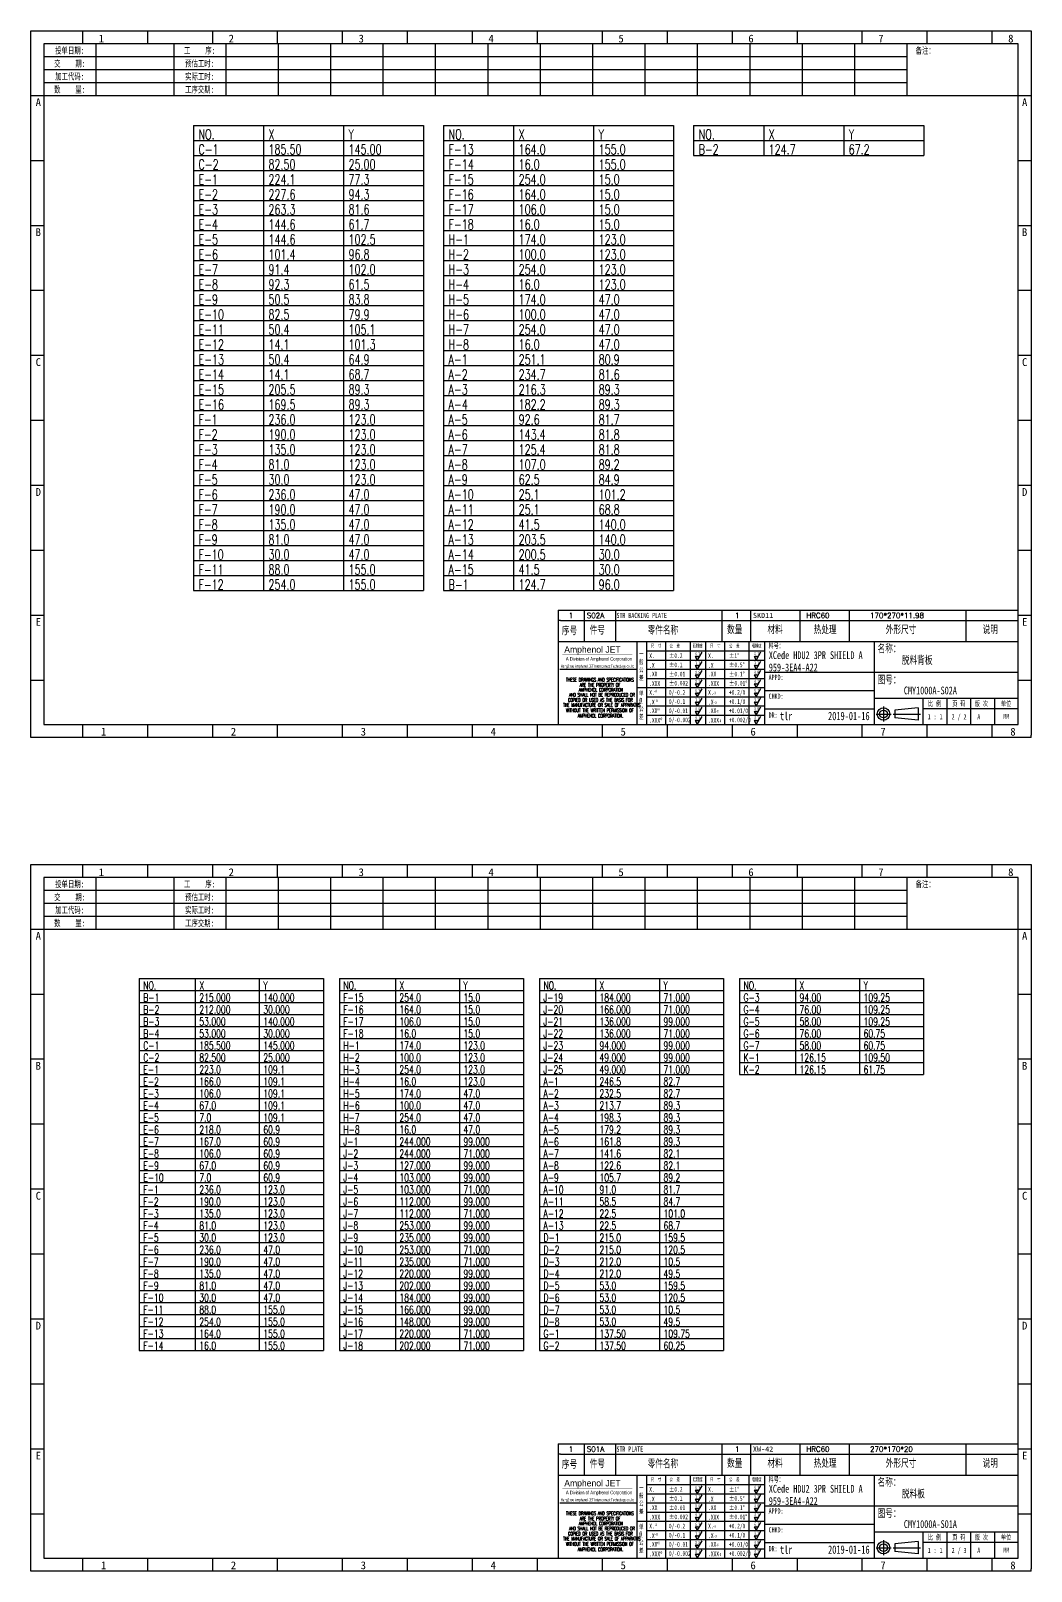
# Model space of a CAD drawing. Header units: millimetres. Extents: x -2852 to 5627, y -2271 to 1849.
# Drawn here: x 3526 to 4156, y -171 to 799 of the extents above; entities that cross this region are included whole.
import ezdxf
from ezdxf.enums import TextEntityAlignment as Align

# ---------------------------------------------------------------- set-up
doc = ezdxf.new("R2010")
doc.units = ezdxf.units.MM
doc.layers.add('1', color=7, linetype='Continuous')
doc.layers.add('41', color=1, linetype='Continuous')
doc.styles.add('CH', font='仿宋_GB2312_0.ttf')
doc.styles.add('jet01', font='simplex.shx', dxfattribs={"width": 0.7, "bigfont": 'hztxt.shx'})
doc.styles.add('SIMPLEX', font='SIMPLEX')
doc.styles.get("Standard").update_dxf_attribs({"font": '仿宋_GB2312_0.ttf', "width": 0.7})
doc.styles.add('TEXTSTYLE_1', font='TRIUMB.TTF')
doc.styles.add('TEXTSTYLE_2', font='TRIUM.TTF')
doc.styles.add('tk', font='', dxfattribs={"width": 0.7})
doc.styles.add('tk 2', font='仿宋_GB2312_0.ttf', dxfattribs={"width": 0.65})
doc.styles.add('tk 4', font='simplex.shx', dxfattribs={"width": 0.65, "bigfont": 'bigfont.shx'})
doc.styles.get('tk').set_extended_font_data('NSimSun')

# ---------------------------------------------------------------- blocks, each defined once
blk = doc.blocks.new('A3-N')
at = {"layer": '1', "color": 1}
for p, q in [((0, 0), (0, 296.73)), ((0, 296.73), (420, 296.73)), ((21.82, 291.27), (21.82, 296.73)), ((49.09, 291.27), (49.09, 296.73)), ((76.36, 291.27), (76.36, 296.73)), ((103.64, 291.27), (103.64, 296.73)), ((103.64, 291.27), (103.64, 296.73)), ((103.64, 291.27), (103.64, 296.73)), ((130.91, 291.27), (130.91, 296.73)), ((158.18, 291.27), (158.18, 296.73)), ((185.45, 291.27), (185.45, 296.73)), ((212.73, 291.27), (212.73, 296.73)), ((240, 291.27), (240, 296.73)), ((267.27, 291.27), (267.27, 296.73)), ((294.55, 291.27), (294.55, 296.73)), ((321.82, 291.27), (321.82, 296.73)), ((349.09, 291.27), (349.09, 296.73)), ((376.36, 291.27), (376.36, 296.73)), ((403.64, 291.27), (403.64, 296.73)), ((420, 296.73), (420, 1)), ((5.45, 269.45), (0, 269.45)), ((420, 269.45), (414.55, 269.45)), ((5.45, 242.18), (0, 242.18)), ((420, 242.18), (414.55, 242.18)), ((5.45, 214.91), (0, 214.91)), ((420, 214.91), (414.55, 214.91)), ((5.45, 187.64), (0, 187.64)), ((420, 187.64), (414.55, 187.64)), ((5.45, 160.36), (0, 160.36)), ((420, 160.36), (414.55, 160.36)), ((5.45, 133.09), (0, 133.09)), ((420, 133.09), (414.55, 133.09)), ((5.45, 105.82), (0, 105.82)), ((420, 105.82), (414.55, 105.82)), ((5.45, 78.55), (0, 78.55)), ((420, 78.55), (414.55, 78.55)), ((5.45, 51.27), (0, 51.27)), ((222.45, 49.09), (221.45, 49.09)), ((221.45, 49.09), (221.45, 40.36)), ((222.45, 49.09), (414.55, 49.09)), ((232.36, 49.09), (232.36, 40.36)), ((245.45, 49.09), (245.45, 40.36)), ((290.18, 49.09), (290.18, 40.36)), ((302.18, 49.09), (302.18, 40.36)), ((322.91, 49.09), (322.91, 40.36)), ((343.64, 49.09), (343.64, 40.36)), ((392.73, 40.36), (392.73, 49.09)), ((420, 51.27), (414.55, 51.27)), ((258.55, 40.36), (258.55, 5.44)), ((266.45, 40.36), (266.45, 5.44)), ((276.78, 40.36), (276.78, 5.45)), ((291.18, 40.36), (291.18, 5.45)), ((301.51, 40.37), (301.51, 5.46)), ((308.01, 40.36), (308.01, 5.45)), ((354.09, 40.36), (354.09, 5.45)), ((308.01, 32.39), (258.55, 32.39)), ((308.01, 28.54), (258.55, 28.54)), ((414.55, 27.27), (308.01, 27.27)), ((5.45, 24), (0, 24)), ((308.01, 24.69), (258.55, 24.69)), ((354.09, 19.63), (308.01, 19.63)), ((420, 24), (414.55, 24)), ((308.01, 16.99), (258.55, 16.99)), ((308.01, 13.14), (258.55, 13.14)), ((414.55, 16.36), (354.09, 16.36)), ((374.55, 16.36), (374.55, 5.45)), ((384.55, 16.36), (384.55, 5.45)), ((394.55, 16.36), (394.55, 5.45)), ((404.55, 16.36), (404.55, 5.45)), ((308.01, 9.29), (258.55, 9.29)), ((308.01, 11.99), (354.09, 11.99)), ((372.51, 12.49), (362.69, 11.5)), ((362.69, 11.5), (362.69, 8.23)), ((372.51, 7.25), (362.69, 8.23)), ((372.51, 12.49), (372.51, 7.25)), ((414.55, 12), (374.55, 12)), ((1, 0), (0, 0)), ((420, 0), (1, 0)), ((21.82, 0), (21.82, 5.45)), ((49.09, 0), (49.09, 5.45)), ((76.36, 0), (76.36, 5.45)), ((103.64, 0), (103.64, 5.45)), ((130.91, 0), (130.91, 5.45)), ((158.18, 0), (158.18, 5.45)), ((185.45, 0), (185.45, 5.45)), ((212.73, 0), (212.73, 5.45)), ((240, 0), (240, 5.45)), ((267.27, 0), (267.27, 5.45)), ((294.55, 0), (294.55, 5.45)), ((321.82, 0), (321.82, 5.45)), ((349.09, 0), (349.09, 5.45)), ((376.36, 0), (376.36, 5.45)), ((403.64, 0), (403.64, 5.45)), ((420, 0), (420, 1))]:
    blk.add_line(p, q, dxfattribs=at)
at = {"layer": '1'}
for p, q in [((414.55, 278.18), (414.55, 284.73)), ((221.45, 40.36), (221.45, 5.45)), ((221.45, 40.36), (414.55, 40.36)), ((221.45, 40.36), (414.55, 40.36)), ((254.41, 40.36), (254.41, 5.45)), ((283.28, 40.36), (283.28, 5.45)), ((308.01, 36.24), (258.55, 36.24)), ((222.08, 28.67), (254.12, 28.67)), ((308.01, 20.84), (254.41, 20.84))]:
    blk.add_line(p, q, dxfattribs=at)
at = {"layer": '1', "color": 1, "ltscale": 0.05}
for p, q in [((278.93, 34.04), (279.79, 32.56)), ((278.93, 34.04), (280.65, 34.04)), ((281.68, 35.84), (279.79, 32.56)), ((303.66, 34.05), (304.52, 32.56)), ((303.66, 34.05), (305.38, 34.05)), ((306.41, 35.84), (304.52, 32.56)), ((278.93, 30.19), (279.79, 28.71)), ((278.93, 30.19), (280.65, 30.19)), ((278.93, 26.34), (279.79, 24.86)), ((278.93, 26.34), (280.65, 26.34)), ((281.68, 31.99), (279.79, 28.71)), ((281.68, 28.14), (279.79, 24.86)), ((303.66, 30.2), (305.38, 30.2)), ((303.66, 30.2), (304.52, 28.71)), ((303.66, 26.35), (304.52, 24.86)), ((303.66, 26.35), (305.38, 26.35)), ((306.41, 31.99), (304.52, 28.71)), ((306.41, 28.14), (304.52, 24.86)), ((278.93, 22.49), (280.65, 22.49)), ((278.93, 22.49), (279.79, 21.01)), ((281.68, 24.29), (279.79, 21.01)), ((281.68, 20.45), (279.79, 17.17)), ((303.66, 22.5), (305.38, 22.5)), ((303.66, 22.5), (304.52, 21.01)), ((306.41, 24.29), (304.52, 21.01)), ((306.41, 20.46), (304.52, 17.18)), ((278.93, 18.66), (279.79, 17.17)), ((278.93, 18.66), (280.65, 18.66)), ((278.93, 14.81), (280.65, 14.81)), ((278.93, 14.81), (279.79, 13.32)), ((281.68, 16.6), (279.79, 13.32)), ((303.66, 18.66), (304.52, 17.18)), ((303.66, 18.66), (305.38, 18.66)), ((303.66, 14.81), (305.38, 14.81)), ((303.66, 14.81), (304.52, 13.33)), ((306.41, 16.61), (304.52, 13.33)), ((278.93, 10.96), (279.79, 9.47)), ((278.93, 10.96), (280.65, 10.96)), ((278.93, 7.11), (279.79, 5.62)), ((278.93, 7.11), (280.65, 7.11)), ((281.68, 12.75), (279.79, 9.47)), ((281.68, 8.9), (279.79, 5.62)), ((303.66, 10.96), (304.52, 9.48)), ((303.66, 10.96), (305.38, 10.96)), ((303.66, 7.11), (305.38, 7.11)), ((303.66, 7.11), (304.52, 5.63)), ((306.41, 12.76), (304.52, 9.48)), ((306.41, 8.91), (304.52, 5.63))]:
    blk.add_line(p, q, dxfattribs=at)
at = {"layer": '1', "color": 1, "ltscale": 0.1}
for p, q in [((358.01, 13.02), (358.01, 6.71)), ((354.86, 9.87), (361.17, 9.87)), ((362.03, 9.87), (373.54, 9.87))]:
    blk.add_line(p, q, dxfattribs=at)
at = {"layer": '1'}
blk.add_lwpolyline([(221.45, 5.45), (414.55, 5.45), (414.55, 291.27), (5.45, 291.27), (5.45, 5.45), (414.55, 5.45)], dxfattribs=at)
at = {"layer": '1', "color": 7, "linetype": 'Continuous', "const_width": 0.123}
blk.add_lwpolyline([(223.11, 34.74), (252.6, 34.76)], dxfattribs=at)
at = {"layer": '1', "color": 1}
for radius in [2.62, 1.64]:
    blk.add_circle((358.01, 9.87), radius, dxfattribs=at)
at = {"layer": '41'}
for p, q in [((27.27, 291.27), (27.27, 269.45)), ((60, 291.27), (60, 269.45)), ((81.82, 291.27), (81.82, 269.45)), ((103.82, 291.27), (103.82, 269.45)), ((125.82, 291.27), (125.82, 269.45)), ((147.82, 291.27), (147.82, 269.45)), ((169.82, 291.27), (169.82, 269.45)), ((191.82, 291.27), (191.82, 269.45)), ((213.82, 291.27), (213.82, 269.45)), ((235.82, 291.27), (235.82, 269.45)), ((257.82, 291.27), (257.82, 269.45)), ((279.82, 291.27), (279.82, 269.45)), ((301.82, 291.27), (301.82, 269.45)), ((323.82, 291.27), (323.82, 269.45)), ((345.82, 291.27), (345.82, 269.45)), ((367.82, 291.27), (367.82, 269.45)), ((367.82, 285.82), (5.45, 285.82)), ((367.82, 280.36), (5.45, 280.36)), ((367.82, 274.91), (5.45, 274.91)), ((414.55, 269.45), (5.45, 269.45))]:
    blk.add_line(p, q, dxfattribs=at)
at = {"layer": '1', "color": 1}
for s, p in [('1', (29.64, 295.11)), ('2', (84.18, 295.11)), ('3', (138.73, 295.11)), ('4', (193.27, 295.11)), ('5', (247.82, 295.11)), ('6', (302.36, 295.11)), ('7', (356.91, 295.11)), ('8', (411.45, 295.11)), ('1', (30.53, 4.11)), ('2', (85.08, 4.11)), ('3', (139.62, 4.11)), ('4', (194.17, 4.11)), ('5', (248.72, 4.11)), ('6', (303.26, 4.11)), ('7', (357.81, 4.11)), ('8', (412.35, 4.11))]:
    blk.add_text(s, height=3.27, dxfattribs=at).set_placement(p, align=Align.TOP_CENTER)
at = {"layer": '1', "style": 'tk', "width": 0.7}
for s, p in [('投单日期:', (16.36, 288.55)), ('交    期:', (16.36, 283.09)), ('预估工时:', (70.91, 283.09)), ('工    序:', (70.91, 288.55)), ('备注：', (375.51, 288.55)), ('加工代码:', (16.36, 277.64)), ('实际工时:', (70.91, 277.64)), ('数    量:', (16.36, 272.18)), ('工序交期:', (70.91, 272.18))]:
    blk.add_text(s, height=2.727, dxfattribs=at).set_placement(p, align=Align.MIDDLE)
at = {"layer": '1', "color": 1}
for s, p in [('A', (2.04, 268.36)), ('B', (2.04, 213.82)), ('C', (2.04, 159.27)), ('D', (2.04, 104.73)), ('E', (2.04, 50.18))]:
    blk.add_text(s, height=3.27, dxfattribs=at).set_placement(p, align=Align.TOP_LEFT)
for s, p in [('A', (418.37, 268.36)), ('B', (418.37, 213.82)), ('C', (418.37, 159.27)), ('D', (418.37, 104.73)), ('E', (418.37, 50.18))]:
    blk.add_text(s, height=3.27, dxfattribs=at).set_placement(p, align=Align.TOP_RIGHT)
at = {"layer": '1', "color": 1, "style": 'tk 2', "width": 0.7}
for s, height, p in [('序号', 3.273, (222.96, 43.34)), ('件号', 3.273, (234.62, 43.61)), ('零件名称', 3.273, (258.97, 43.61)), ('数量', 3.273, (292.3, 43.78)), ('材料', 3.273, (309.27, 43.78)), ('热处理', 3.273, (328.71, 43.78)), ('外形尺寸', 3.273, (358.94, 43.78)), ('说明', 3.273, (399.61, 43.78)), ('料号：', 2.182, (309.77, 37.46)), ('名称：', 3.273, (355.52, 35.79)), ('图号：', 3.273, (355.52, 22.7)), ('比 例', 2.182, (376.69, 13.18)), ('页 码', 2.182, (386.85, 13.18)), ('版 次', 2.182, (396.31, 13.18)), ('单位', 2.182, (407.35, 13.18))]:
    blk.add_text(s, height=height, dxfattribs=at).set_placement(p)
at = {"layer": '1', "color": 7, "linetype": 'Continuous', "style": 'TEXTSTYLE_1'}
blk.add_text('Amphenol JET', height=2.7, dxfattribs=at).set_placement((223.96, 35.61))
at = {"layer": '1', "color": 7, "linetype": 'Continuous'}
for s, height, style, width, p in [('A Division of Amphenol Corporation', 1.5, 'TEXTSTYLE_2', 0.7, (224.64, 32.29)), ('HangZhou Amphenol JET Interconnect Technology co.,ltd ', 1.2, 'TEXTSTYLE_2', 0.6, (222.47, 29.36)), ('THESE DRAWINGS AND SPECIFICATIONS', 1.5, 'tk 4', 0.6, (224.73, 23.52)), ('AMPHENOL CORPORATION', 1.5, 'tk 4', 0.6, (230.04, 19.27)), ('ARE THE PROPERTY OF', 1.5, 'tk 4', 0.6, (230.45, 21.35)), ('THE MANUFACTURE OR SALE OF APPARATUS', 1.5, 'tk 4', 0.6, (223.5, 12.92)), ('COPIED OR USED AS THE BASIS FOR', 1.5, 'tk 4', 0.6, (225.54, 15.02)), ('AND SHALL NOT BE REPRODUCED OR', 1.5, 'tk 4', 0.6, (225.95, 17.17)), ('WITHOUT THE WRITTEN PERMISSION OF', 1.5, 'tk 4', 0.6, (224.73, 10.67)), ('AMPHENOL CORPORATION.', 1.5, 'tk 4', 0.6, (229.63, 8.4))]:
    blk.add_text(s, height=height, dxfattribs=dict(at, style=style, width=width)).set_placement(p)
at = {"layer": '1', "color": 1, "style": 'tk 2', "width": 0.7}
for s, p in [('X.', (259.64, 34.37)), ('%%P0.2', (267.9, 34.37)), ('X.', (284.37, 34.37)), ('%%P1%%D', (293.12, 34.37)), ('.X', (259.64, 30.28)), ('.XX', (259.64, 26.71)), ('%%P0.1', (267.9, 30.52)), ('%%P0.01', (267.9, 26.67)), ('.X', (284.37, 30.28)), ('.XX', (284.37, 26.71)), ('%%P0.5%%D', (293.12, 30.52)), ('%%P0.1%%D', (293.12, 26.67)), ('X.', (259.64, 18.97)), ('.XXX', (259.64, 22.68)), ('0/-0.2', (267.9, 18.97)), ('%%P0.002', (267.9, 22.82)), ('X.', (284.37, 18.97)), ('.XXX', (284.37, 22.68)), ('+0.2/0', (293.12, 18.97)), ('%%P0.01%%D', (293.12, 22.82)), ('.X', (259.64, 14.88)), ('0/-0.1', (267.9, 15.12)), ('.X', (284.37, 14.88)), ('+0.1/0', (293.12, 15.12)), ('.XX', (259.64, 11.31)), ('.XXX', (259.64, 7.28)), ('0/-0.01', (267.9, 11.27)), ('0/-0.002', (267.9, 7.42)), ('.XX', (284.37, 11.31)), ('.XXX', (284.37, 7.28)), ('+0.01/0', (293.12, 11.27)), ('+0.002/0', (293.12, 7.42))]:
    blk.add_text(s, height=2, dxfattribs=at).set_placement(p, align=Align.MIDDLE_LEFT)
at = {"layer": '1', "color": 1, "ltscale": 0.05, "style": 'tk 2', "width": 0.5}
for s, p in [('6.3', (279.01, 34.26)), ('6.3', (303.74, 34.27)), ('3.2', (279.01, 30.41)), ('0.8', (279.01, 26.56)), ('3.2', (303.74, 30.42)), ('0.8', (303.74, 26.57)), ('0.2', (279.01, 22.71)), ('6.3', (279.01, 18.87)), ('0.2', (303.74, 22.72)), ('6.3', (303.74, 18.88)), ('3.2', (279.01, 15.02)), ('3.2', (303.74, 15.03)), ('0.8', (279.01, 11.17)), ('0.2', (279.01, 7.32)), ('0.8', (303.74, 11.18)), ('0.2', (303.74, 7.33))]:
    blk.add_text(s, height=1.6, dxfattribs=at).set_placement(p)
at = {"layer": '1', "style": 'tk 2', "width": 0.7}
for s, p in [('APPD:', (309.77, 24.21)), ('CHKD:', (309.77, 16.27)), ('DR:', (309.77, 8.35))]:
    blk.add_text(s, height=2.182, dxfattribs=at).set_placement(p)
at = {"layer": '1', "color": 7, "style": 'tk 2', "width": 0.7}
blk.add_text('MM', height=2.182, dxfattribs=at).set_placement((408.31, 7.75))
at = {"layer": '1', "color": 1, "ltscale": 0.05, "char_height": 1.5, "width": 6.3627, "attachment_point": 1, "style": 'tk 2'}
for s, insert in [('尺  寸', (260.31, 39.25)), ('公  差', (268.17, 39.25)), ('粗糙度', (277.98, 39.25)), ('尺  寸', (285.2, 39.25)), ('公  差', (293.18, 39.25)), ('粗糙度', (302.71, 39.26))]:
    blk.add_mtext(s, dxfattribs=dict(at, insert=insert))
at = {"layer": '1', "ltscale": 0.05, "char_height": 2, "width": 2.5195, "attachment_point": 1, "style": 'tk 2'}
for s, insert in [('一般公差', (255.39, 36.11)), ('单侧公差', (255.39, 19.71))]:
    blk.add_mtext(s, dxfattribs=dict(at, insert=insert))
at = {"layer": '1', "color": 1, "ltscale": 0.05, "char_height": 1.2, "width": 5.1396, "attachment_point": 1, "line_spacing_factor": 0.8, "style": 'tk 2'}
for s, insert in [('+0', (261.58, 20.13)), ('+0', (261.88, 16.09)), ('-0', (286.31, 19.33)), ('-0', (286.61, 15.29)), ('+0', (262.79, 12.45)), ('+0', (263.87, 8.44)), ('-0', (287.51, 11.65)), ('-0', (288.59, 7.64))]:
    blk.add_mtext(s, dxfattribs=dict(at, insert=insert))
at = {"layer": '1', "style": 'tk 2', "width": 0.7}
for tag, p in [('PATR-NO1', (309.84, 32.96)), ('TITLE', (365.74, 30.9)), ('PATR-NO2', (309.84, 27.81)), ('DWG-NO:', (366.54, 18.14))]:
    blk.add_attdef(tag, p, '', height=3.27, dxfattribs=at)
at = {"layer": '1', "color": 1, "style": 'tk 2', "width": 0.7}
for tag, p in [('DRAW', (314.55, 7.27)), ('DATE', (334.72, 7.32))]:
    blk.add_attdef(tag, p, '', height=3.49, dxfattribs=at)
at = {"layer": '1', "style": 'tk 2', "width": 0.7}
for tag, p in [('SCALE', (376.55, 8.73)), ('SHEET', (386.6, 8.72)), ('REV', (397.38, 8.73))]:
    blk.add_attdef(tag, text='', height=2.18, dxfattribs=at).set_placement(p, align=Align.MIDDLE_LEFT)
blk = doc.blocks.new('FB3')
at = {"layer": '1', "color": 1}
for p, q in [((0, 4.36), (193.09, 4.36)), ((0, 4.36), (0, 0)), ((10.91, 4.36), (10.91, 0)), ((24, 4.36), (24, 0)), ((68.73, 4.36), (68.73, 0)), ((80.73, 4.36), (80.73, 0)), ((101.45, 4.36), (101.45, 0)), ((122.18, 4.36), (122.18, 0)), ((171.27, 0), (171.27, 4.36))]:
    blk.add_line(p, q, dxfattribs=at)
at = {"layer": '1'}
for tag, style, p in [('ITEM', 'SIMPLEX', (4.36, 2.18)), ('PARTNO', 'SIMPLEX', (12, 2.18)), ('QTY', 'SIMPLEX', (74.18, 2.18)), ('MATL', 'CH', (81.72, 2.18)), ('FINISH', 'SIMPLEX', (104.17, 2.18)), ('SPEC', 'SIMPLEX', (130.91, 2.18)), ('REMARK', 'SIMPLEX', (174.06, 2.18))]:
    blk.add_attdef(tag, text='', height=2.18, dxfattribs=dict(at, style=style)).set_placement(p, align=Align.MIDDLE_LEFT)
at = {"layer": '1', "style": 'tk', "width": 0.7}
blk.add_attdef('DIE', text='', height=2.18, dxfattribs=at).set_placement((24.43, 2.18), align=Align.MIDDLE_LEFT)

msp = doc.modelspace()

# ---------------------------------------------------------------- linework, layer by layer
at = {"layer": '41', "ltscale": 0.05}
for p, q in [((3628.4284, 739.6138), (3773.3284, 739.6138)), ((3628.4284, 739.6138), (3628.4284, 446.6638)), ((3672.5284, 739.6138), (3672.5284, 446.6638)), ((3722.9284, 739.6138), (3722.9284, 446.6638)), ((3773.3284, 739.6138), (3773.3284, 446.6638)), ((3785.9284, 739.6138), (3930.8284, 739.6138)), ((3785.9284, 739.6138), (3785.9284, 446.6638)), ((3830.0284, 739.6138), (3830.0284, 446.6638)), ((3880.4284, 739.6138), (3880.4284, 446.6638)), ((3930.8284, 739.6138), (3930.8284, 446.6638)), ((3943.4284, 739.6138), (4088.3284, 739.6138)), ((3943.4284, 739.6138), (3943.4284, 720.7138)), ((3987.5284, 739.6138), (3987.5284, 720.7138)), ((4037.9284, 739.6138), (4037.9284, 720.7138)), ((4088.3284, 739.6138), (4088.3284, 720.7138)), ((3628.4284, 730.1638), (3773.3284, 730.1638)), ((3785.9284, 730.1638), (3930.8284, 730.1638)), ((3943.4284, 730.1638), (4088.3284, 730.1638)), ((3628.4284, 720.7138), (3773.3284, 720.7138)), ((3785.9284, 720.7138), (3930.8284, 720.7138)), ((3943.4284, 720.7138), (4088.3284, 720.7138)), ((3628.4284, 711.2638), (3773.3284, 711.2638)), ((3785.9284, 711.2638), (3930.8284, 711.2638)), ((3628.4284, 701.8138), (3773.3284, 701.8138)), ((3785.9284, 701.8138), (3930.8284, 701.8138)), ((3628.4284, 692.3638), (3773.3284, 692.3638)), ((3785.9284, 692.3638), (3930.8284, 692.3638)), ((3628.4284, 682.9138), (3773.3284, 682.9138)), ((3785.9284, 682.9138), (3930.8284, 682.9138)), ((3628.4284, 673.4638), (3773.3284, 673.4638)), ((3785.9284, 673.4638), (3930.8284, 673.4638)), ((3628.4284, 664.0138), (3773.3284, 664.0138)), ((3785.9284, 664.0138), (3930.8284, 664.0138)), ((3628.4284, 654.5638), (3773.3284, 654.5638)), ((3785.9284, 654.5638), (3930.8284, 654.5638)), ((3628.4284, 645.1138), (3773.3284, 645.1138)), ((3785.9284, 645.1138), (3930.8284, 645.1138)), ((3628.4284, 635.6638), (3773.3284, 635.6638)), ((3785.9284, 635.6638), (3930.8284, 635.6638)), ((3628.4284, 626.2138), (3773.3284, 626.2138)), ((3785.9284, 626.2138), (3930.8284, 626.2138)), ((3628.4284, 616.7638), (3773.3284, 616.7638)), ((3785.9284, 616.7638), (3930.8284, 616.7638)), ((3628.4284, 607.3138), (3773.3284, 607.3138)), ((3785.9284, 607.3138), (3930.8284, 607.3138)), ((3628.4284, 597.8638), (3773.3284, 597.8638)), ((3785.9284, 597.8638), (3930.8284, 597.8638)), ((3628.4284, 588.4138), (3773.3284, 588.4138)), ((3785.9284, 588.4138), (3930.8284, 588.4138)), ((3628.4284, 578.9638), (3773.3284, 578.9638)), ((3785.9284, 578.9638), (3930.8284, 578.9638)), ((3628.4284, 569.5138), (3773.3284, 569.5138)), ((3785.9284, 569.5138), (3930.8284, 569.5138)), ((3628.4284, 560.0638), (3773.3284, 560.0638)), ((3785.9284, 560.0638), (3930.8284, 560.0638)), ((3628.4284, 550.6138), (3773.3284, 550.6138)), ((3785.9284, 550.6138), (3930.8284, 550.6138)), ((3628.4284, 541.1638), (3773.3284, 541.1638)), ((3785.9284, 541.1638), (3930.8284, 541.1638)), ((3628.4284, 531.7138), (3773.3284, 531.7138)), ((3785.9284, 531.7138), (3930.8284, 531.7138)), ((3628.4284, 522.2638), (3773.3284, 522.2638)), ((3785.9284, 522.2638), (3930.8284, 522.2638)), ((3628.4284, 512.8138), (3773.3284, 512.8138)), ((3785.9284, 512.8138), (3930.8284, 512.8138)), ((3628.4284, 503.3638), (3773.3284, 503.3638)), ((3785.9284, 503.3638), (3930.8284, 503.3638)), ((3628.4284, 493.9138), (3773.3284, 493.9138)), ((3785.9284, 493.9138), (3930.8284, 493.9138)), ((3628.4284, 484.4638), (3773.3284, 484.4638)), ((3785.9284, 484.4638), (3930.8284, 484.4638)), ((3628.4284, 475.0138), (3773.3284, 475.0138)), ((3785.9284, 475.0138), (3930.8284, 475.0138)), ((3628.4284, 465.5638), (3773.3284, 465.5638)), ((3628.4284, 456.1138), (3773.3284, 456.1138)), ((3785.9284, 465.5638), (3930.8284, 465.5638)), ((3785.9284, 456.1138), (3930.8284, 456.1138)), ((3628.4284, 446.6638), (3773.3284, 446.6638)), ((3785.9284, 446.6638), (3930.8284, 446.6638)), ((3594.3045, 202.4784), (3710.2245, 202.4784)), ((3594.3045, 202.4784), (3594.3045, -31.8816)), ((3594.3045, 194.9184), (3710.2245, 194.9184)), ((3629.5845, 202.4784), (3629.5845, -31.8816)), ((3669.9045, 202.4784), (3669.9045, -31.8816)), ((3710.2245, 202.4784), (3710.2245, -31.8816)), ((3720.3045, 202.4784), (3836.2245, 202.4784)), ((3720.3045, 202.4784), (3720.3045, -31.8816)), ((3720.3045, 194.9184), (3836.2245, 194.9184)), ((3755.5845, 202.4784), (3755.5845, -31.8816)), ((3795.9045, 202.4784), (3795.9045, -31.8816)), ((3836.2245, 202.4784), (3836.2245, -31.8816)), ((3846.3045, 202.4784), (3962.2245, 202.4784)), ((3846.3045, 202.4784), (3846.3045, -31.8816)), ((3846.3045, 194.9184), (3962.2245, 194.9184)), ((3881.5845, 202.4784), (3881.5845, -31.8816)), ((3921.9045, 202.4784), (3921.9045, -31.8816)), ((3962.2245, 202.4784), (3962.2245, -31.8816)), ((3972.3045, 202.4784), (4088.2245, 202.4784)), ((3972.3045, 202.4784), (3972.3045, 141.9984)), ((3972.3045, 194.9184), (4088.2245, 194.9184)), ((4007.5845, 202.4784), (4007.5845, 141.9984)), ((4047.9045, 202.4784), (4047.9045, 141.9984)), ((4088.2245, 202.4784), (4088.2245, 141.9984)), ((3594.3045, 187.3584), (3710.2245, 187.3584)), ((3720.3045, 187.3584), (3836.2245, 187.3584)), ((3846.3045, 187.3584), (3962.2245, 187.3584)), ((3972.3045, 187.3584), (4088.2245, 187.3584)), ((3594.3045, 179.7984), (3710.2245, 179.7984)), ((3720.3045, 179.7984), (3836.2245, 179.7984)), ((3846.3045, 179.7984), (3962.2245, 179.7984)), ((3972.3045, 179.7984), (4088.2245, 179.7984)), ((3594.3045, 172.2384), (3710.2245, 172.2384)), ((3720.3045, 172.2384), (3836.2245, 172.2384)), ((3846.3045, 172.2384), (3962.2245, 172.2384)), ((3972.3045, 172.2384), (4088.2245, 172.2384)), ((3594.3045, 164.6784), (3710.2245, 164.6784)), ((3594.3045, 157.1184), (3710.2245, 157.1184)), ((3720.3045, 164.6784), (3836.2245, 164.6784)), ((3720.3045, 157.1184), (3836.2245, 157.1184)), ((3846.3045, 164.6784), (3962.2245, 164.6784)), ((3846.3045, 157.1184), (3962.2245, 157.1184)), ((3972.3045, 164.6784), (4088.2245, 164.6784)), ((3972.3045, 157.1184), (4088.2245, 157.1184)), ((3594.3045, 149.5584), (3710.2245, 149.5584)), ((3720.3045, 149.5584), (3836.2245, 149.5584)), ((3846.3045, 149.5584), (3962.2245, 149.5584)), ((3972.3045, 149.5584), (4088.2245, 149.5584)), ((3594.3045, 141.9984), (3710.2245, 141.9984)), ((3720.3045, 141.9984), (3836.2245, 141.9984)), ((3846.3045, 141.9984), (3962.2245, 141.9984)), ((3972.3045, 141.9984), (4088.2245, 141.9984)), ((3594.3045, 134.4384), (3710.2245, 134.4384)), ((3594.3045, 126.8784), (3710.2245, 126.8784)), ((3720.3045, 134.4384), (3836.2245, 134.4384)), ((3720.3045, 126.8784), (3836.2245, 126.8784)), ((3846.3045, 134.4384), (3962.2245, 134.4384)), ((3846.3045, 126.8784), (3962.2245, 126.8784)), ((3594.3045, 119.3184), (3710.2245, 119.3184)), ((3720.3045, 119.3184), (3836.2245, 119.3184)), ((3846.3045, 119.3184), (3962.2245, 119.3184)), ((3594.3045, 111.7584), (3710.2245, 111.7584)), ((3720.3045, 111.7584), (3836.2245, 111.7584)), ((3846.3045, 111.7584), (3962.2245, 111.7584)), ((3594.3045, 104.1984), (3710.2245, 104.1984)), ((3720.3045, 104.1984), (3836.2245, 104.1984)), ((3846.3045, 104.1984), (3962.2245, 104.1984)), ((3594.3045, 96.6384), (3710.2245, 96.6384)), ((3594.3045, 89.0784), (3710.2245, 89.0784)), ((3720.3045, 96.6384), (3836.2245, 96.6384)), ((3720.3045, 89.0784), (3836.2245, 89.0784)), ((3846.3045, 96.6384), (3962.2245, 96.6384)), ((3846.3045, 89.0784), (3962.2245, 89.0784)), ((3594.3045, 81.5184), (3710.2245, 81.5184)), ((3720.3045, 81.5184), (3836.2245, 81.5184)), ((3846.3045, 81.5184), (3962.2245, 81.5184)), ((3594.3045, 73.9584), (3710.2245, 73.9584)), ((3720.3045, 73.9584), (3836.2245, 73.9584)), ((3846.3045, 73.9584), (3962.2245, 73.9584)), ((3594.3045, 66.3984), (3710.2245, 66.3984)), ((3594.3045, 58.8384), (3710.2245, 58.8384)), ((3720.3045, 66.3984), (3836.2245, 66.3984)), ((3720.3045, 58.8384), (3836.2245, 58.8384)), ((3846.3045, 66.3984), (3962.2245, 66.3984)), ((3846.3045, 58.8384), (3962.2245, 58.8384)), ((3594.3045, 51.2784), (3710.2245, 51.2784)), ((3720.3045, 51.2784), (3836.2245, 51.2784)), ((3846.3045, 51.2784), (3962.2245, 51.2784)), ((3594.3045, 43.7184), (3710.2245, 43.7184)), ((3720.3045, 43.7184), (3836.2245, 43.7184)), ((3846.3045, 43.7184), (3962.2245, 43.7184)), ((3594.3045, 36.1584), (3710.2245, 36.1584)), ((3720.3045, 36.1584), (3836.2245, 36.1584)), ((3846.3045, 36.1584), (3962.2245, 36.1584)), ((3594.3045, 28.5984), (3710.2245, 28.5984)), ((3594.3045, 21.0384), (3710.2245, 21.0384)), ((3720.3045, 28.5984), (3836.2245, 28.5984)), ((3720.3045, 21.0384), (3836.2245, 21.0384)), ((3846.3045, 28.5984), (3962.2245, 28.5984)), ((3846.3045, 21.0384), (3962.2245, 21.0384)), ((3594.3045, 13.4784), (3710.2245, 13.4784)), ((3720.3045, 13.4784), (3836.2245, 13.4784)), ((3846.3045, 13.4784), (3962.2245, 13.4784)), ((3594.3045, 5.9184), (3710.2245, 5.9184)), ((3720.3045, 5.9184), (3836.2245, 5.9184)), ((3846.3045, 5.9184), (3962.2245, 5.9184)), ((3594.3045, -1.6416), (3710.2245, -1.6416)), ((3594.3045, -9.2016), (3710.2245, -9.2016)), ((3720.3045, -1.6416), (3836.2245, -1.6416)), ((3720.3045, -9.2016), (3836.2245, -9.2016)), ((3846.3045, -1.6416), (3962.2245, -1.6416)), ((3846.3045, -9.2016), (3962.2245, -9.2016)), ((3594.3045, -16.7616), (3710.2245, -16.7616)), ((3720.3045, -16.7616), (3836.2245, -16.7616)), ((3846.3045, -16.7616), (3962.2245, -16.7616)), ((3594.3045, -24.3216), (3710.2245, -24.3216)), ((3720.3045, -24.3216), (3836.2245, -24.3216)), ((3846.3045, -24.3216), (3962.2245, -24.3216)), ((3594.3045, -31.8816), (3710.2245, -31.8816)), ((3720.3045, -31.8816), (3836.2245, -31.8816)), ((3846.3045, -31.8816), (3962.2245, -31.8816))]:
    msp.add_line(p, q, dxfattribs=at)

# ---------------------------------------------------------------- block references
at = {"layer": '1', "ltscale": 0.05, "xscale": 1.5, "yscale": 1.5, "zscale": 1.5}
for name, p, values in [('A3-N', (3525.9942, 354.1358), {'DWG-NO:': 'CMY1000A-S02A', 'TITLE': '脱料背板', 'REV': 'A', 'SHEET': '2 / 2', 'DRAW': 'tlr', 'DATE': '2019-01-16', 'PATR-NO1': 'XCede HDU2 3PR SHIELD A', 'PATR-NO2': '959-3EA4-A22', 'SCALE': '1 : 1'}), ('FB3', (3858.176, 427.7722), {'PARTNO': 'S02A', 'ITEM': '1', 'DIE': 'STR BACKING PLATE', 'QTY': '1', 'MATL': 'SKD11', 'FINISH': 'HRC60', 'SPEC': '170*270*11.98'}), ('A3-N', (3525.9942, -170.8642), {'DWG-NO:': 'CMY1000A-S01A', 'TITLE': '脱料板', 'REV': 'A', 'SHEET': '2 / 3', 'DRAW': 'tlr', 'DATE': '2019-01-16', 'PATR-NO1': 'XCede HDU2 3PR SHIELD A', 'PATR-NO2': '959-3EA4-A22', 'SCALE': '1 : 1'}), ('FB3', (3858.176, -97.2278), {'PARTNO': 'S01A', 'ITEM': '1', 'DIE': 'STR PLATE', 'QTY': '1', 'MATL': 'XW-42', 'FINISH': 'HRC60', 'SPEC': '270*170*20'})]:
    msp.add_blockref(name, p, dxfattribs=at).add_auto_attribs(values)

# ---------------------------------------------------------------- texts
at = {"layer": '41', "ltscale": 0.05, "style": 'jet01', "width": 0.7}
for s, height, p in [('C-1', 6.3, (3631.5784, 721.3438)), ('NO.', 6.3, (3631.5784, 730.7938)), ('X', 6.3, (3675.6784, 730.7938)), ('185.50', 6.3, (3675.6784, 721.3438)), ('Y', 6.3, (3726.0784, 730.7938)), ('145.00', 6.3, (3726.0784, 721.3438)), ('NO.', 6.3, (3789.0784, 730.7938)), ('F-13', 6.3, (3789.0784, 721.3438)), ('X', 6.3, (3833.1784, 730.7938)), ('164.0', 6.3, (3833.1784, 721.3438)), ('Y', 6.3, (3883.5784, 730.7938)), ('155.0', 6.3, (3883.5784, 721.3438)), ('NO.', 6.3, (3946.5784, 730.7938)), ('B-2', 6.3, (3946.5784, 721.3438)), ('X', 6.3, (3990.6784, 730.7938)), ('124.7', 6.3, (3990.6784, 721.3438)), ('Y', 6.3, (4041.0784, 730.7938)), ('67.2', 6.3, (4041.0784, 721.3438)), ('C-2', 6.3, (3631.5784, 711.8938)), ('82.50', 6.3, (3675.6784, 711.8938)), ('25.00', 6.3, (3726.0784, 711.8938)), ('F-14', 6.3, (3789.0784, 711.8938)), ('16.0', 6.3, (3833.1784, 711.8938)), ('155.0', 6.3, (3883.5784, 711.8938)), ('E-1', 6.3, (3631.5784, 702.4438)), ('224.1', 6.3, (3675.6784, 702.4438)), ('77.3', 6.3, (3726.0784, 702.4438)), ('F-15', 6.3, (3789.0784, 702.4438)), ('254.0', 6.3, (3833.1784, 702.4438)), ('15.0', 6.3, (3883.5784, 702.4438)), ('E-2', 6.3, (3631.5784, 692.9938)), ('227.6', 6.3, (3675.6784, 692.9938)), ('94.3', 6.3, (3726.0784, 692.9938)), ('F-16', 6.3, (3789.0784, 692.9938)), ('164.0', 6.3, (3833.1784, 692.9938)), ('15.0', 6.3, (3883.5784, 692.9938)), ('E-3', 6.3, (3631.5784, 683.5438)), ('263.3', 6.3, (3675.6784, 683.5438)), ('81.6', 6.3, (3726.0784, 683.5438)), ('F-17', 6.3, (3789.0784, 683.5438)), ('106.0', 6.3, (3833.1784, 683.5438)), ('15.0', 6.3, (3883.5784, 683.5438)), ('E-4', 6.3, (3631.5784, 674.0938)), ('144.6', 6.3, (3675.6784, 674.0938)), ('61.7', 6.3, (3726.0784, 674.0938)), ('F-18', 6.3, (3789.0784, 674.0938)), ('16.0', 6.3, (3833.1784, 674.0938)), ('15.0', 6.3, (3883.5784, 674.0938)), ('E-5', 6.3, (3631.5784, 664.6438)), ('144.6', 6.3, (3675.6784, 664.6438)), ('102.5', 6.3, (3726.0784, 664.6438)), ('H-1', 6.3, (3789.0784, 664.6438)), ('174.0', 6.3, (3833.1784, 664.6438)), ('123.0', 6.3, (3883.5784, 664.6438)), ('E-6', 6.3, (3631.5784, 655.1938)), ('101.4', 6.3, (3675.6784, 655.1938)), ('96.8', 6.3, (3726.0784, 655.1938)), ('H-2', 6.3, (3789.0784, 655.1938)), ('100.0', 6.3, (3833.1784, 655.1938)), ('123.0', 6.3, (3883.5784, 655.1938)), ('E-7', 6.3, (3631.5784, 645.7438)), ('91.4', 6.3, (3675.6784, 645.7438)), ('102.0', 6.3, (3726.0784, 645.7438)), ('H-3', 6.3, (3789.0784, 645.7438)), ('254.0', 6.3, (3833.1784, 645.7438)), ('123.0', 6.3, (3883.5784, 645.7438)), ('E-8', 6.3, (3631.5784, 636.2938)), ('92.3', 6.3, (3675.6784, 636.2938)), ('61.5', 6.3, (3726.0784, 636.2938)), ('H-4', 6.3, (3789.0784, 636.2938)), ('16.0', 6.3, (3833.1784, 636.2938)), ('123.0', 6.3, (3883.5784, 636.2938)), ('E-9', 6.3, (3631.5784, 626.8438)), ('50.5', 6.3, (3675.6784, 626.8438)), ('83.8', 6.3, (3726.0784, 626.8438)), ('H-5', 6.3, (3789.0784, 626.8438)), ('174.0', 6.3, (3833.1784, 626.8438)), ('47.0', 6.3, (3883.5784, 626.8438)), ('E-10', 6.3, (3631.5784, 617.3938)), ('82.5', 6.3, (3675.6784, 617.3938)), ('79.9', 6.3, (3726.0784, 617.3938)), ('H-6', 6.3, (3789.0784, 617.3938)), ('100.0', 6.3, (3833.1784, 617.3938)), ('47.0', 6.3, (3883.5784, 617.3938)), ('E-11', 6.3, (3631.5784, 607.9438)), ('50.4', 6.3, (3675.6784, 607.9438)), ('105.1', 6.3, (3726.0784, 607.9438)), ('H-7', 6.3, (3789.0784, 607.9438)), ('254.0', 6.3, (3833.1784, 607.9438)), ('47.0', 6.3, (3883.5784, 607.9438)), ('E-12', 6.3, (3631.5784, 598.4938)), ('14.1', 6.3, (3675.6784, 598.4938)), ('101.3', 6.3, (3726.0784, 598.4938)), ('H-8', 6.3, (3789.0784, 598.4938)), ('16.0', 6.3, (3833.1784, 598.4938)), ('47.0', 6.3, (3883.5784, 598.4938)), ('E-13', 6.3, (3631.5784, 589.0438)), ('50.4', 6.3, (3675.6784, 589.0438)), ('64.9', 6.3, (3726.0784, 589.0438)), ('A-1', 6.3, (3789.0784, 589.0438)), ('251.1', 6.3, (3833.1784, 589.0438)), ('80.9', 6.3, (3883.5784, 589.0438)), ('E-14', 6.3, (3631.5784, 579.5938)), ('14.1', 6.3, (3675.6784, 579.5938)), ('68.7', 6.3, (3726.0784, 579.5938)), ('A-2', 6.3, (3789.0784, 579.5938)), ('234.7', 6.3, (3833.1784, 579.5938)), ('81.6', 6.3, (3883.5784, 579.5938)), ('E-15', 6.3, (3631.5784, 570.1438)), ('205.5', 6.3, (3675.6784, 570.1438)), ('89.3', 6.3, (3726.0784, 570.1438)), ('A-3', 6.3, (3789.0784, 570.1438)), ('216.3', 6.3, (3833.1784, 570.1438)), ('89.3', 6.3, (3883.5784, 570.1438)), ('E-16', 6.3, (3631.5784, 560.6938)), ('169.5', 6.3, (3675.6784, 560.6938)), ('89.3', 6.3, (3726.0784, 560.6938)), ('A-4', 6.3, (3789.0784, 560.6938)), ('182.2', 6.3, (3833.1784, 560.6938)), ('89.3', 6.3, (3883.5784, 560.6938)), ('F-1', 6.3, (3631.5784, 551.2438)), ('236.0', 6.3, (3675.6784, 551.2438)), ('123.0', 6.3, (3726.0784, 551.2438)), ('A-5', 6.3, (3789.0784, 551.2438)), ('92.6', 6.3, (3833.1784, 551.2438)), ('81.7', 6.3, (3883.5784, 551.2438)), ('F-2', 6.3, (3631.5784, 541.7938)), ('190.0', 6.3, (3675.6784, 541.7938)), ('123.0', 6.3, (3726.0784, 541.7938)), ('A-6', 6.3, (3789.0784, 541.7938)), ('143.4', 6.3, (3833.1784, 541.7938)), ('81.8', 6.3, (3883.5784, 541.7938)), ('F-3', 6.3, (3631.5784, 532.3438)), ('135.0', 6.3, (3675.6784, 532.3438)), ('123.0', 6.3, (3726.0784, 532.3438)), ('A-7', 6.3, (3789.0784, 532.3438)), ('125.4', 6.3, (3833.1784, 532.3438)), ('81.8', 6.3, (3883.5784, 532.3438)), ('F-4', 6.3, (3631.5784, 522.8938)), ('81.0', 6.3, (3675.6784, 522.8938)), ('123.0', 6.3, (3726.0784, 522.8938)), ('A-8', 6.3, (3789.0784, 522.8938)), ('107.0', 6.3, (3833.1784, 522.8938)), ('89.2', 6.3, (3883.5784, 522.8938)), ('F-5', 6.3, (3631.5784, 513.4438)), ('30.0', 6.3, (3675.6784, 513.4438)), ('123.0', 6.3, (3726.0784, 513.4438)), ('A-9', 6.3, (3789.0784, 513.4438)), ('62.5', 6.3, (3833.1784, 513.4438)), ('84.9', 6.3, (3883.5784, 513.4438)), ('F-6', 6.3, (3631.5784, 503.9938)), ('236.0', 6.3, (3675.6784, 503.9938)), ('47.0', 6.3, (3726.0784, 503.9938)), ('A-10', 6.3, (3789.0784, 503.9938)), ('25.1', 6.3, (3833.1784, 503.9938)), ('101.2', 6.3, (3883.5784, 503.9938)), ('F-7', 6.3, (3631.5784, 494.5438)), ('190.0', 6.3, (3675.6784, 494.5438)), ('47.0', 6.3, (3726.0784, 494.5438)), ('A-11', 6.3, (3789.0784, 494.5438)), ('25.1', 6.3, (3833.1784, 494.5438)), ('68.8', 6.3, (3883.5784, 494.5438)), ('F-8', 6.3, (3631.5784, 485.0938)), ('135.0', 6.3, (3675.6784, 485.0938)), ('47.0', 6.3, (3726.0784, 485.0938)), ('A-12', 6.3, (3789.0784, 485.0938)), ('41.5', 6.3, (3833.1784, 485.0938)), ('140.0', 6.3, (3883.5784, 485.0938)), ('F-9', 6.3, (3631.5784, 475.6438)), ('81.0', 6.3, (3675.6784, 475.6438)), ('47.0', 6.3, (3726.0784, 475.6438)), ('A-13', 6.3, (3789.0784, 475.6438)), ('203.5', 6.3, (3833.1784, 475.6438)), ('140.0', 6.3, (3883.5784, 475.6438)), ('F-10', 6.3, (3631.5784, 466.1938)), ('30.0', 6.3, (3675.6784, 466.1938)), ('47.0', 6.3, (3726.0784, 466.1938)), ('A-14', 6.3, (3789.0784, 466.1938)), ('200.5', 6.3, (3833.1784, 466.1938)), ('30.0', 6.3, (3883.5784, 466.1938)), ('F-11', 6.3, (3631.5784, 456.7438)), ('88.0', 6.3, (3675.6784, 456.7438)), ('155.0', 6.3, (3726.0784, 456.7438)), ('A-15', 6.3, (3789.0784, 456.7438)), ('41.5', 6.3, (3833.1784, 456.7438)), ('30.0', 6.3, (3883.5784, 456.7438)), ('F-12', 6.3, (3631.5784, 447.2938)), ('254.0', 6.3, (3675.6784, 447.2938)), ('155.0', 6.3, (3726.0784, 447.2938)), ('B-1', 6.3, (3789.0784, 447.2938)), ('124.7', 6.3, (3833.1784, 447.2938)), ('96.0', 6.3, (3883.5784, 447.2938)), ('NO.', 5.04, (3596.8245, 195.4224)), ('X', 5.04, (3632.1045, 195.4224)), ('Y', 5.04, (3672.4245, 195.4224)), ('NO.', 5.04, (3722.8245, 195.4224)), ('X', 5.04, (3758.1045, 195.4224)), ('Y', 5.04, (3798.4245, 195.4224)), ('NO.', 5.04, (3848.8245, 195.4224)), ('X', 5.04, (3884.1045, 195.4224)), ('Y', 5.04, (3924.4245, 195.4224)), ('NO.', 5.04, (3974.8245, 195.4224)), ('X', 5.04, (4010.1045, 195.4224)), ('Y', 5.04, (4050.4245, 195.4224)), ('B-1', 5.04, (3596.8245, 187.8624)), ('B-2', 5.04, (3596.8245, 180.3024)), ('215.000', 5.04, (3632.1045, 187.8624)), ('212.000', 5.04, (3632.1045, 180.3024)), ('30.000', 5.04, (3672.4245, 180.3024)), ('140.000', 5.04, (3672.4245, 187.8624)), ('F-15', 5.04, (3722.8245, 187.8624)), ('F-16', 5.04, (3722.8245, 180.3024)), ('254.0', 5.04, (3758.1045, 187.8624)), ('164.0', 5.04, (3758.1045, 180.3024)), ('15.0', 5.04, (3798.4245, 187.8624)), ('15.0', 5.04, (3798.4245, 180.3024)), ('J-19', 5.04, (3848.8245, 187.8624)), ('J-20', 5.04, (3848.8245, 180.3024)), ('184.000', 5.04, (3884.1045, 187.8624)), ('166.000', 5.04, (3884.1045, 180.3024)), ('71.000', 5.04, (3924.4245, 187.8624)), ('71.000', 5.04, (3924.4245, 180.3024)), ('G-3', 5.04, (3974.8245, 187.8624)), ('G-4', 5.04, (3974.8245, 180.3024)), ('94.00', 5.04, (4010.1045, 187.8624)), ('76.00', 5.04, (4010.1045, 180.3024)), ('109.25', 5.04, (4050.4245, 187.8624)), ('109.25', 5.04, (4050.4245, 180.3024)), ('B-3', 5.04, (3596.8245, 172.7424)), ('53.000', 5.04, (3632.1045, 172.7424)), ('140.000', 5.04, (3672.4245, 172.7424)), ('F-17', 5.04, (3722.8245, 172.7424)), ('106.0', 5.04, (3758.1045, 172.7424)), ('15.0', 5.04, (3798.4245, 172.7424)), ('J-21', 5.04, (3848.8245, 172.7424)), ('136.000', 5.04, (3884.1045, 172.7424)), ('99.000', 5.04, (3924.4245, 172.7424)), ('G-5', 5.04, (3974.8245, 172.7424)), ('58.00', 5.04, (4010.1045, 172.7424)), ('109.25', 5.04, (4050.4245, 172.7424)), ('B-4', 5.04, (3596.8245, 165.1824)), ('53.000', 5.04, (3632.1045, 165.1824)), ('30.000', 5.04, (3672.4245, 165.1824)), ('F-18', 5.04, (3722.8245, 165.1824)), ('16.0', 5.04, (3758.1045, 165.1824)), ('15.0', 5.04, (3798.4245, 165.1824)), ('J-22', 5.04, (3848.8245, 165.1824)), ('136.000', 5.04, (3884.1045, 165.1824)), ('71.000', 5.04, (3924.4245, 165.1824)), ('G-6', 5.04, (3974.8245, 165.1824)), ('76.00', 5.04, (4010.1045, 165.1824)), ('60.75', 5.04, (4050.4245, 165.1824)), ('C-1', 5.04, (3596.8245, 157.6224)), ('185.500', 5.04, (3632.1045, 157.6224)), ('145.000', 5.04, (3672.4245, 157.6224)), ('H-1', 5.04, (3722.8245, 157.6224)), ('174.0', 5.04, (3758.1045, 157.6224)), ('123.0', 5.04, (3798.4245, 157.6224)), ('J-23', 5.04, (3848.8245, 157.6224)), ('94.000', 5.04, (3884.1045, 157.6224)), ('99.000', 5.04, (3924.4245, 157.6224)), ('G-7', 5.04, (3974.8245, 157.6224)), ('58.00', 5.04, (4010.1045, 157.6224)), ('60.75', 5.04, (4050.4245, 157.6224)), ('C-2', 5.04, (3596.8245, 150.0624)), ('E-1', 5.04, (3596.8245, 142.5024)), ('82.500', 5.04, (3632.1045, 150.0624)), ('223.0', 5.04, (3632.1045, 142.5024)), ('25.000', 5.04, (3672.4245, 150.0624)), ('109.1', 5.04, (3672.4245, 142.5024)), ('H-2', 5.04, (3722.8245, 150.0624)), ('H-3', 5.04, (3722.8245, 142.5024)), ('254.0', 5.04, (3758.1045, 142.5024)), ('100.0', 5.04, (3758.1045, 150.0624)), ('123.0', 5.04, (3798.4245, 150.0624)), ('123.0', 5.04, (3798.4245, 142.5024)), ('J-24', 5.04, (3848.8245, 150.0624)), ('J-25', 5.04, (3848.8245, 142.5024)), ('49.000', 5.04, (3884.1045, 150.0624)), ('49.000', 5.04, (3884.1045, 142.5024)), ('99.000', 5.04, (3924.4245, 150.0624)), ('71.000', 5.04, (3924.4245, 142.5024)), ('K-1', 5.04, (3974.8245, 150.0624)), ('K-2', 5.04, (3974.8245, 142.5024)), ('126.15', 5.04, (4010.1045, 150.0624)), ('126.15', 5.04, (4010.1045, 142.5024)), ('61.75', 5.04, (4050.4245, 142.5024)), ('109.50', 5.04, (4050.4245, 150.0624)), ('E-2', 5.04, (3596.8245, 134.9424)), ('166.0', 5.04, (3632.1045, 134.9424)), ('109.1', 5.04, (3672.4245, 134.9424)), ('H-4', 5.04, (3722.8245, 134.9424)), ('16.0', 5.04, (3758.1045, 134.9424)), ('123.0', 5.04, (3798.4245, 134.9424)), ('A-1', 5.04, (3848.8245, 134.9424)), ('246.5', 5.04, (3884.1045, 134.9424)), ('82.7', 5.04, (3924.4245, 134.9424)), ('E-3', 5.04, (3596.8245, 127.3824)), ('106.0', 5.04, (3632.1045, 127.3824)), ('109.1', 5.04, (3672.4245, 127.3824)), ('H-5', 5.04, (3722.8245, 127.3824)), ('174.0', 5.04, (3758.1045, 127.3824)), ('47.0', 5.04, (3798.4245, 127.3824)), ('A-2', 5.04, (3848.8245, 127.3824)), ('232.5', 5.04, (3884.1045, 127.3824)), ('82.7', 5.04, (3924.4245, 127.3824)), ('E-4', 5.04, (3596.8245, 119.8224)), ('E-5', 5.04, (3596.8245, 112.2624)), ('7.0', 5.04, (3632.1045, 112.2624)), ('67.0', 5.04, (3632.1045, 119.8224)), ('109.1', 5.04, (3672.4245, 119.8224)), ('109.1', 5.04, (3672.4245, 112.2624)), ('H-6', 5.04, (3722.8245, 119.8224)), ('H-7', 5.04, (3722.8245, 112.2624)), ('254.0', 5.04, (3758.1045, 112.2624)), ('100.0', 5.04, (3758.1045, 119.8224)), ('47.0', 5.04, (3798.4245, 119.8224)), ('47.0', 5.04, (3798.4245, 112.2624)), ('A-3', 5.04, (3848.8245, 119.8224)), ('A-4', 5.04, (3848.8245, 112.2624)), ('213.7', 5.04, (3884.1045, 119.8224)), ('198.3', 5.04, (3884.1045, 112.2624)), ('89.3', 5.04, (3924.4245, 119.8224)), ('89.3', 5.04, (3924.4245, 112.2624)), ('E-6', 5.04, (3596.8245, 104.7024)), ('218.0', 5.04, (3632.1045, 104.7024)), ('60.9', 5.04, (3672.4245, 104.7024)), ('H-8', 5.04, (3722.8245, 104.7024)), ('16.0', 5.04, (3758.1045, 104.7024)), ('47.0', 5.04, (3798.4245, 104.7024)), ('A-5', 5.04, (3848.8245, 104.7024)), ('179.2', 5.04, (3884.1045, 104.7024)), ('89.3', 5.04, (3924.4245, 104.7024)), ('E-7', 5.04, (3596.8245, 97.1424)), ('167.0', 5.04, (3632.1045, 97.1424)), ('60.9', 5.04, (3672.4245, 97.1424)), ('J-1', 5.04, (3722.8245, 97.1424)), ('244.000', 5.04, (3758.1045, 97.1424)), ('99.000', 5.04, (3798.4245, 97.1424)), ('A-6', 5.04, (3848.8245, 97.1424)), ('161.8', 5.04, (3884.1045, 97.1424)), ('89.3', 5.04, (3924.4245, 97.1424)), ('E-8', 5.04, (3596.8245, 89.5824)), ('106.0', 5.04, (3632.1045, 89.5824)), ('60.9', 5.04, (3672.4245, 89.5824)), ('J-2', 5.04, (3722.8245, 89.5824)), ('244.000', 5.04, (3758.1045, 89.5824)), ('71.000', 5.04, (3798.4245, 89.5824)), ('A-7', 5.04, (3848.8245, 89.5824)), ('141.6', 5.04, (3884.1045, 89.5824)), ('82.1', 5.04, (3924.4245, 89.5824)), ('E-9', 5.04, (3596.8245, 82.0224)), ('E-10', 5.04, (3596.8245, 74.4624)), ('7.0', 5.04, (3632.1045, 74.4624)), ('67.0', 5.04, (3632.1045, 82.0224)), ('60.9', 5.04, (3672.4245, 82.0224)), ('60.9', 5.04, (3672.4245, 74.4624)), ('J-3', 5.04, (3722.8245, 82.0224)), ('J-4', 5.04, (3722.8245, 74.4624)), ('127.000', 5.04, (3758.1045, 82.0224)), ('103.000', 5.04, (3758.1045, 74.4624)), ('99.000', 5.04, (3798.4245, 82.0224)), ('99.000', 5.04, (3798.4245, 74.4624)), ('A-8', 5.04, (3848.8245, 82.0224)), ('A-9', 5.04, (3848.8245, 74.4624)), ('122.6', 5.04, (3884.1045, 82.0224)), ('105.7', 5.04, (3884.1045, 74.4624)), ('82.1', 5.04, (3924.4245, 82.0224)), ('89.2', 5.04, (3924.4245, 74.4624)), ('F-1', 5.04, (3596.8245, 66.9024)), ('236.0', 5.04, (3632.1045, 66.9024)), ('123.0', 5.04, (3672.4245, 66.9024)), ('J-5', 5.04, (3722.8245, 66.9024)), ('103.000', 5.04, (3758.1045, 66.9024)), ('71.000', 5.04, (3798.4245, 66.9024)), ('A-10', 5.04, (3848.8245, 66.9024)), ('91.0', 5.04, (3884.1045, 66.9024)), ('81.7', 5.04, (3924.4245, 66.9024)), ('F-2', 5.04, (3596.8245, 59.3424)), ('190.0', 5.04, (3632.1045, 59.3424)), ('123.0', 5.04, (3672.4245, 59.3424)), ('J-6', 5.04, (3722.8245, 59.3424)), ('112.000', 5.04, (3758.1045, 59.3424)), ('99.000', 5.04, (3798.4245, 59.3424)), ('A-11', 5.04, (3848.8245, 59.3424)), ('58.5', 5.04, (3884.1045, 59.3424)), ('84.7', 5.04, (3924.4245, 59.3424)), ('F-3', 5.04, (3596.8245, 51.7824)), ('F-4', 5.04, (3596.8245, 44.2224)), ('81.0', 5.04, (3632.1045, 44.2224)), ('135.0', 5.04, (3632.1045, 51.7824)), ('123.0', 5.04, (3672.4245, 51.7824)), ('123.0', 5.04, (3672.4245, 44.2224)), ('J-7', 5.04, (3722.8245, 51.7824)), ('J-8', 5.04, (3722.8245, 44.2224)), ('253.000', 5.04, (3758.1045, 44.2224)), ('112.000', 5.04, (3758.1045, 51.7824)), ('71.000', 5.04, (3798.4245, 51.7824)), ('99.000', 5.04, (3798.4245, 44.2224)), ('A-12', 5.04, (3848.8245, 51.7824)), ('A-13', 5.04, (3848.8245, 44.2224)), ('22.5', 5.04, (3884.1045, 51.7824)), ('22.5', 5.04, (3884.1045, 44.2224)), ('68.7', 5.04, (3924.4245, 44.2224)), ('101.0', 5.04, (3924.4245, 51.7824)), ('F-5', 5.04, (3596.8245, 36.6624)), ('30.0', 5.04, (3632.1045, 36.6624)), ('123.0', 5.04, (3672.4245, 36.6624)), ('J-9', 5.04, (3722.8245, 36.6624)), ('235.000', 5.04, (3758.1045, 36.6624)), ('99.000', 5.04, (3798.4245, 36.6624)), ('D-1', 5.04, (3848.8245, 36.6624)), ('215.0', 5.04, (3884.1045, 36.6624)), ('159.5', 5.04, (3924.4245, 36.6624)), ('F-6', 5.04, (3596.8245, 29.1024)), ('236.0', 5.04, (3632.1045, 29.1024)), ('47.0', 5.04, (3672.4245, 29.1024)), ('J-10', 5.04, (3722.8245, 29.1024)), ('253.000', 5.04, (3758.1045, 29.1024)), ('71.000', 5.04, (3798.4245, 29.1024)), ('D-2', 5.04, (3848.8245, 29.1024)), ('215.0', 5.04, (3884.1045, 29.1024)), ('120.5', 5.04, (3924.4245, 29.1024)), ('F-7', 5.04, (3596.8245, 21.5424)), ('190.0', 5.04, (3632.1045, 21.5424)), ('47.0', 5.04, (3672.4245, 21.5424)), ('J-11', 5.04, (3722.8245, 21.5424)), ('235.000', 5.04, (3758.1045, 21.5424)), ('71.000', 5.04, (3798.4245, 21.5424)), ('D-3', 5.04, (3848.8245, 21.5424)), ('212.0', 5.04, (3884.1045, 21.5424)), ('10.5', 5.04, (3924.4245, 21.5424)), ('F-8', 5.04, (3596.8245, 13.9824)), ('F-9', 5.04, (3596.8245, 6.4224)), ('81.0', 5.04, (3632.1045, 6.4224)), ('135.0', 5.04, (3632.1045, 13.9824)), ('47.0', 5.04, (3672.4245, 13.9824)), ('47.0', 5.04, (3672.4245, 6.4224)), ('J-12', 5.04, (3722.8245, 13.9824)), ('J-13', 5.04, (3722.8245, 6.4224)), ('220.000', 5.04, (3758.1045, 13.9824)), ('202.000', 5.04, (3758.1045, 6.4224)), ('99.000', 5.04, (3798.4245, 13.9824)), ('99.000', 5.04, (3798.4245, 6.4224)), ('D-4', 5.04, (3848.8245, 13.9824)), ('D-5', 5.04, (3848.8245, 6.4224)), ('212.0', 5.04, (3884.1045, 13.9824)), ('53.0', 5.04, (3884.1045, 6.4224)), ('49.5', 5.04, (3924.4245, 13.9824)), ('159.5', 5.04, (3924.4245, 6.4224)), ('F-10', 5.04, (3596.8245, -1.1376)), ('30.0', 5.04, (3632.1045, -1.1376)), ('47.0', 5.04, (3672.4245, -1.1376)), ('J-14', 5.04, (3722.8245, -1.1376)), ('184.000', 5.04, (3758.1045, -1.1376)), ('99.000', 5.04, (3798.4245, -1.1376)), ('D-6', 5.04, (3848.8245, -1.1376)), ('53.0', 5.04, (3884.1045, -1.1376)), ('120.5', 5.04, (3924.4245, -1.1376)), ('F-11', 5.04, (3596.8245, -8.6976)), ('88.0', 5.04, (3632.1045, -8.6976)), ('155.0', 5.04, (3672.4245, -8.6976)), ('J-15', 5.04, (3722.8245, -8.6976)), ('166.000', 5.04, (3758.1045, -8.6976)), ('99.000', 5.04, (3798.4245, -8.6976)), ('D-7', 5.04, (3848.8245, -8.6976)), ('53.0', 5.04, (3884.1045, -8.6976)), ('10.5', 5.04, (3924.4245, -8.6976)), ('F-12', 5.04, (3596.8245, -16.2576)), ('F-13', 5.04, (3596.8245, -23.8176)), ('254.0', 5.04, (3632.1045, -16.2576)), ('164.0', 5.04, (3632.1045, -23.8176)), ('155.0', 5.04, (3672.4245, -16.2576)), ('155.0', 5.04, (3672.4245, -23.8176)), ('J-16', 5.04, (3722.8245, -16.2576)), ('J-17', 5.04, (3722.8245, -23.8176)), ('220.000', 5.04, (3758.1045, -23.8176)), ('148.000', 5.04, (3758.1045, -16.2576)), ('99.000', 5.04, (3798.4245, -16.2576)), ('71.000', 5.04, (3798.4245, -23.8176)), ('G-1', 5.04, (3848.8245, -23.8176)), ('D-8', 5.04, (3848.8245, -16.2576)), ('53.0', 5.04, (3884.1045, -16.2576)), ('137.50', 5.04, (3884.1045, -23.8176)), ('49.5', 5.04, (3924.4245, -16.2576)), ('109.75', 5.04, (3924.4245, -23.8176)), ('F-14', 5.04, (3596.8245, -31.3776)), ('16.0', 5.04, (3632.1045, -31.3776)), ('155.0', 5.04, (3672.4245, -31.3776)), ('J-18', 5.04, (3722.8245, -31.3776)), ('202.000', 5.04, (3758.1045, -31.3776)), ('71.000', 5.04, (3798.4245, -31.3776)), ('G-2', 5.04, (3848.8245, -31.3776)), ('137.50', 5.04, (3884.1045, -31.3776)), ('60.25', 5.04, (3924.4245, -31.3776))]:
    msp.add_text(s, height=height, dxfattribs=at).set_placement(p)

doc.saveas('drawing.dxf')
